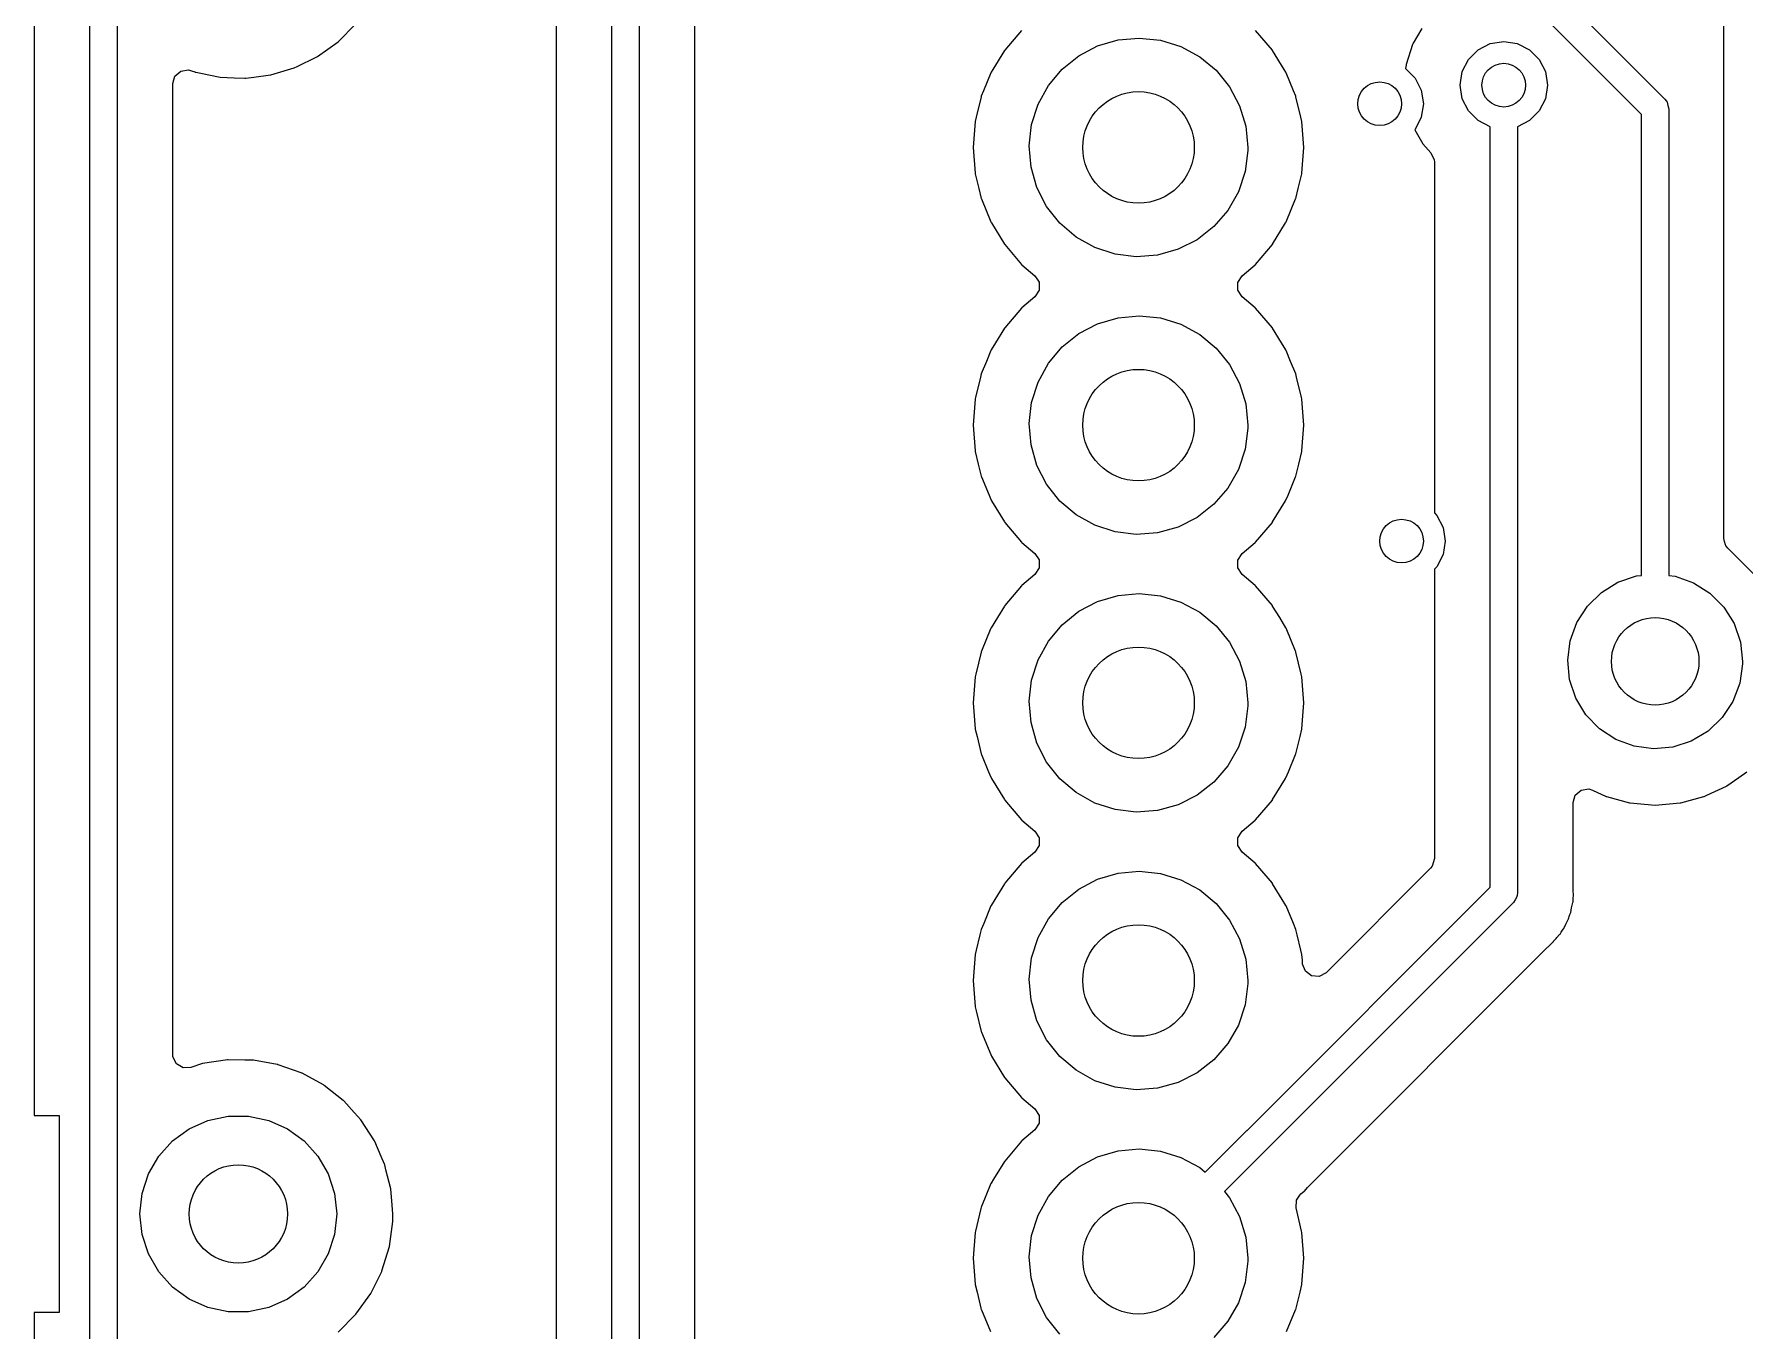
# Model space of a CAD drawing. Extents: x 3.43 to 6.79, y -5.81 to -1.74.
# Drawn here: x 4.35 to 4.966, y -4.796 to -4.329 of the extents above; entities that cross this region are included whole.
import ezdxf

# ---------------------------------------------------------------- set-up
doc = ezdxf.new("R2010")
doc.units = 0
doc.header["$MEASUREMENT"] = 0
doc.layers.add('BLACK', color=7, linetype='CONTINUOUS')

msp = doc.modelspace()

# ---------------------------------------------------------------- linework, layer by layer
at = {"layer": 'BLACK', "linetype": 'CONTINUOUS'}
for p, q in [((4.37008, -4.9813), (4.37008, -3.86469)), ((4.37992, -3.86673), (4.37992, -4.97926)), ((4.95854, -4.51083), (4.95854, -4.18775)), ((4.7788, -4.19408), (4.93734, -4.35262)), ((4.92894, -4.35814), (4.7718, -4.201)), ((4.55807, -5.07874), (4.55807, -4.25591)), ((4.53805, -4.25732), (4.53805, -5.07564)), ((4.56791, -4.25794), (4.56791, -5.0767)), ((4.58793, -5.06635), (4.58793, -4.26829)), ((4.35006, -4.32496), (4.35006, -4.71866)), ((4.45949, -4.33202), (4.46595, -4.32559)), ((4.70567, -4.32791), (4.6996, -4.33502)), ((4.74041, -4.33136), (4.74807, -4.33067)), ((4.74807, -4.33067), (4.75571, -4.33147)), ((4.79599, -4.33502), (4.78992, -4.32791)), ((4.84983, -4.32719), (4.84675, -4.33254)), ((4.45207, -4.33732), (4.45949, -4.33202)), ((4.69949, -4.33518), (4.69534, -4.34196)), ((4.6996, -4.33502), (4.69949, -4.33518)), ((4.69949, -4.33518), (4.69949, -4.33518)), ((4.72025, -4.34191), (4.72623, -4.33709)), ((4.72623, -4.33709), (4.73304, -4.33353)), ((4.73304, -4.33353), (4.74041, -4.33136)), ((4.75571, -4.33147), (4.76305, -4.33374)), ((4.76305, -4.33374), (4.76981, -4.3374)), ((4.79609, -4.33518), (4.79599, -4.33502)), ((4.80024, -4.34196), (4.79609, -4.33518)), ((4.79609, -4.33518), (4.79609, -4.33518)), ((4.84648, -4.33301), (4.84415, -4.34016)), ((4.84675, -4.33254), (4.84648, -4.33301)), ((4.86659, -4.33838), (4.87007, -4.3349)), ((4.87007, -4.3349), (4.87446, -4.33266)), ((4.87446, -4.33266), (4.87933, -4.33189)), ((4.87933, -4.33189), (4.8842, -4.33266)), ((4.8842, -4.33266), (4.88859, -4.3349)), ((4.88859, -4.3349), (4.89207, -4.33838)), ((4.40073, -4.34438), (4.40284, -4.34255)), ((4.40284, -4.34255), (4.40561, -4.34215)), ((4.40561, -4.34215), (4.40667, -4.34243)), ((4.40667, -4.34243), (4.40786, -4.34288)), ((4.40786, -4.34288), (4.40805, -4.34296)), ((4.40805, -4.34296), (4.40825, -4.343)), ((4.40825, -4.343), (4.40825, -4.343)), ((4.40825, -4.343), (4.40943, -4.34324)), ((4.40943, -4.34324), (4.41699, -4.34478)), ((4.43534, -4.34389), (4.44369, -4.34139)), ((4.44369, -4.34139), (4.44388, -4.34133)), ((4.44388, -4.34133), (4.4445, -4.34103)), ((4.4445, -4.34103), (4.45189, -4.33741)), ((4.45189, -4.33741), (4.45207, -4.33732)), ((4.45189, -4.33741), (4.45189, -4.33741)), ((4.69464, -4.34317), (4.69196, -4.34962)), ((4.69471, -4.34299), (4.69464, -4.34317)), ((4.69464, -4.34317), (4.69464, -4.34317)), ((4.69534, -4.34196), (4.69471, -4.34299)), ((4.71531, -4.34779), (4.72025, -4.34191)), ((4.76981, -4.3374), (4.77573, -4.34229)), ((4.77573, -4.34229), (4.78058, -4.34825)), ((4.80087, -4.34299), (4.80024, -4.34196)), ((4.80095, -4.34317), (4.80087, -4.34299)), ((4.80362, -4.34962), (4.80095, -4.34317)), ((4.80095, -4.34317), (4.80095, -4.34317)), ((4.84412, -4.34042), (4.84399, -4.34168)), ((4.84399, -4.34168), (4.84739, -4.34507)), ((4.84415, -4.34016), (4.84412, -4.34042)), ((4.84412, -4.34042), (4.84412, -4.34042)), ((4.86358, -4.34764), (4.86435, -4.34277)), ((4.86435, -4.34277), (4.86659, -4.33838)), ((4.89207, -4.33838), (4.89431, -4.34277)), ((4.89431, -4.34277), (4.89508, -4.34764)), ((4.39994, -4.34706), (4.40073, -4.34438)), ((4.39994, -4.69663), (4.39994, -4.34706)), ((4.41699, -4.34478), (4.42213, -4.34496)), ((4.42213, -4.34496), (4.4259, -4.3451)), ((4.4259, -4.3451), (4.4259, -4.3451)), ((4.4259, -4.3451), (4.4261, -4.34511)), ((4.4261, -4.34511), (4.4263, -4.34508)), ((4.4263, -4.34508), (4.42918, -4.34471)), ((4.4263, -4.34508), (4.4263, -4.34508)), ((4.42918, -4.34471), (4.43515, -4.34395)), ((4.43515, -4.34395), (4.43534, -4.34389)), ((4.43534, -4.34389), (4.43534, -4.34389)), ((4.7116, -4.35453), (4.71531, -4.34779)), ((4.78058, -4.34825), (4.78419, -4.35503)), ((4.84739, -4.34507), (4.84962, -4.34946)), ((4.84962, -4.34946), (4.85039, -4.35433)), ((4.86435, -4.3525), (4.86358, -4.34764)), ((4.89508, -4.34764), (4.89431, -4.3525)), ((4.69109, -4.35182), (4.68932, -4.35916)), ((4.69113, -4.35163), (4.69109, -4.35182)), ((4.69196, -4.34962), (4.69113, -4.35163)), ((4.70928, -4.36185), (4.7116, -4.35453)), ((4.78419, -4.35503), (4.78641, -4.36239)), ((4.80445, -4.35163), (4.80362, -4.34962)), ((4.80449, -4.35182), (4.80445, -4.35163)), ((4.80626, -4.35916), (4.80449, -4.35182)), ((4.85039, -4.35433), (4.84962, -4.3592)), ((4.86659, -4.35689), (4.86435, -4.3525)), ((4.89431, -4.3525), (4.89207, -4.35689)), ((4.93734, -4.35262), (4.93786, -4.35332)), ((4.93786, -4.35332), (4.938, -4.35344)), ((4.938, -4.35344), (4.93803, -4.35355)), ((4.93803, -4.35355), (4.93818, -4.35375)), ((4.93818, -4.35375), (4.93844, -4.35494)), ((4.93844, -4.35494), (4.93878, -4.3561)), ((4.68895, -4.36072), (4.68822, -4.37004)), ((4.68932, -4.35916), (4.68895, -4.36072)), ((4.80663, -4.36072), (4.80626, -4.35916)), ((4.80736, -4.37004), (4.80663, -4.36072)), ((4.84962, -4.3592), (4.84739, -4.36359)), ((4.87007, -4.36038), (4.86659, -4.35689)), ((4.87441, -4.36259), (4.87007, -4.36038)), ((4.88859, -4.36038), (4.88425, -4.36259)), ((4.89207, -4.35689), (4.88859, -4.36038)), ((4.92894, -4.52416), (4.92894, -4.35814)), ((4.93878, -4.3561), (4.93878, -4.52418)), ((4.70843, -4.36949), (4.70928, -4.36185)), ((4.78641, -4.36239), (4.78716, -4.37004)), ((4.84739, -4.36359), (4.84729, -4.36368)), ((4.84729, -4.36368), (4.84778, -4.36453)), ((4.84778, -4.36453), (4.85023, -4.36878)), ((4.87441, -4.63647), (4.87441, -4.36259)), ((4.88425, -4.36259), (4.88425, -4.6385)), ((4.68822, -4.37004), (4.68895, -4.37935)), ((4.70907, -4.37714), (4.70843, -4.36949)), ((4.78715, -4.37113), (4.78618, -4.37876)), ((4.78716, -4.37004), (4.78715, -4.37113)), ((4.80663, -4.37935), (4.80736, -4.37004)), ((4.85023, -4.36878), (4.85312, -4.37198)), ((4.85312, -4.37198), (4.85432, -4.3745)), ((4.68895, -4.37935), (4.689, -4.37954)), ((4.689, -4.37954), (4.689, -4.37954)), ((4.689, -4.37954), (4.69027, -4.38483)), ((4.71119, -4.38453), (4.70907, -4.37714)), ((4.78618, -4.37876), (4.78376, -4.38605)), ((4.80532, -4.38483), (4.80659, -4.37954)), ((4.80659, -4.37954), (4.80663, -4.37935)), ((4.80659, -4.37954), (4.80659, -4.37954)), ((4.85432, -4.3745), (4.85439, -4.3753)), ((4.85439, -4.3753), (4.85439, -4.50168)), ((4.69027, -4.38483), (4.69113, -4.38844)), ((4.7147, -4.39136), (4.71119, -4.38453)), ((4.78376, -4.38605), (4.77996, -4.39273)), ((4.80445, -4.38844), (4.80532, -4.38483)), ((4.69113, -4.38844), (4.69121, -4.38862)), ((4.69121, -4.38862), (4.69121, -4.38862)), ((4.69121, -4.38862), (4.69461, -4.39684)), ((4.71947, -4.39738), (4.7147, -4.39136)), ((4.80097, -4.39684), (4.80437, -4.38862)), ((4.80437, -4.38862), (4.80445, -4.38844)), ((4.80437, -4.38862), (4.80437, -4.38862)), ((4.69461, -4.39684), (4.69471, -4.39708)), ((4.69471, -4.39708), (4.69481, -4.39725)), ((4.69481, -4.39725), (4.69949, -4.40489)), ((4.72532, -4.40236), (4.71947, -4.39738)), ((4.77494, -4.39855), (4.76889, -4.40328)), ((4.77996, -4.39273), (4.77494, -4.39855)), ((4.79609, -4.40489), (4.80077, -4.39725)), ((4.80077, -4.39725), (4.80087, -4.39708)), ((4.80087, -4.39708), (4.80097, -4.39684)), ((4.69949, -4.40489), (4.69949, -4.40489)), ((4.69949, -4.40489), (4.6996, -4.40505)), ((4.73203, -4.40611), (4.72532, -4.40236)), ((4.76889, -4.40328), (4.76203, -4.40674)), ((4.79599, -4.40505), (4.79609, -4.40489)), ((4.79609, -4.40489), (4.79609, -4.40489)), ((4.6996, -4.40505), (4.70567, -4.41216)), ((4.73934, -4.40849), (4.73203, -4.40611)), ((4.74697, -4.4094), (4.73934, -4.40849)), ((4.75463, -4.40881), (4.74697, -4.4094)), ((4.76203, -4.40674), (4.75463, -4.40881)), ((4.78992, -4.41216), (4.79599, -4.40505)), ((4.70567, -4.41216), (4.70581, -4.41229)), ((4.70581, -4.41229), (4.70581, -4.41229)), ((4.70581, -4.41229), (4.71047, -4.41626)), ((4.71047, -4.41626), (4.712, -4.4186)), ((4.78356, -4.41867), (4.78511, -4.41626)), ((4.78511, -4.41626), (4.78977, -4.41229)), ((4.78977, -4.41229), (4.78992, -4.41216)), ((4.78977, -4.41229), (4.78977, -4.41229)), ((4.71202, -4.4214), (4.71047, -4.42381)), ((4.712, -4.4186), (4.71202, -4.4214)), ((4.78358, -4.42147), (4.78356, -4.41867)), ((4.78511, -4.42381), (4.78358, -4.42147)), ((4.70567, -4.42791), (4.6996, -4.43502)), ((4.70581, -4.42778), (4.70567, -4.42791)), ((4.71047, -4.42381), (4.70581, -4.42778)), ((4.70581, -4.42778), (4.70581, -4.42778)), ((4.78977, -4.42778), (4.78511, -4.42381)), ((4.78992, -4.42791), (4.78977, -4.42778)), ((4.78977, -4.42778), (4.78977, -4.42778)), ((4.79599, -4.43502), (4.78992, -4.42791)), ((4.69949, -4.43518), (4.69625, -4.44047)), ((4.6996, -4.43502), (4.69949, -4.43518)), ((4.69949, -4.43518), (4.69949, -4.43518)), ((4.72623, -4.43709), (4.73304, -4.43353)), ((4.73304, -4.43353), (4.74041, -4.43136)), ((4.74041, -4.43136), (4.74807, -4.43067)), ((4.74807, -4.43067), (4.75571, -4.43147)), ((4.75571, -4.43147), (4.76305, -4.43374)), ((4.76305, -4.43374), (4.76981, -4.4374)), ((4.79609, -4.43518), (4.79599, -4.43502)), ((4.79933, -4.44047), (4.79609, -4.43518)), ((4.79609, -4.43518), (4.79609, -4.43518)), ((4.69625, -4.44047), (4.69471, -4.44299)), ((4.72025, -4.44191), (4.72623, -4.43709)), ((4.76981, -4.4374), (4.77573, -4.44229)), ((4.80087, -4.44299), (4.79933, -4.44047)), ((4.69301, -4.4471), (4.69113, -4.45163)), ((4.69464, -4.44317), (4.69301, -4.4471)), ((4.69471, -4.44299), (4.69464, -4.44317)), ((4.69464, -4.44317), (4.69464, -4.44317)), ((4.7116, -4.45453), (4.71531, -4.44779)), ((4.71531, -4.44779), (4.72025, -4.44191)), ((4.77573, -4.44229), (4.78058, -4.44825)), ((4.80095, -4.44317), (4.80087, -4.44299)), ((4.80257, -4.4471), (4.80095, -4.44317)), ((4.80095, -4.44317), (4.80095, -4.44317)), ((4.80445, -4.45163), (4.80257, -4.4471)), ((4.69073, -4.45333), (4.68913, -4.45998)), ((4.69113, -4.45163), (4.69073, -4.45333)), ((4.78058, -4.44825), (4.78419, -4.45503)), ((4.80486, -4.45333), (4.80445, -4.45163)), ((4.80645, -4.45998), (4.80486, -4.45333)), ((4.68913, -4.45998), (4.68895, -4.46072)), ((4.70928, -4.46185), (4.7116, -4.45453)), ((4.78419, -4.45503), (4.78641, -4.46239)), ((4.80663, -4.46072), (4.80645, -4.45998)), ((4.68895, -4.46072), (4.68822, -4.47004)), ((4.70843, -4.46949), (4.70928, -4.46185)), ((4.78641, -4.46239), (4.78716, -4.47004)), ((4.80736, -4.47004), (4.80663, -4.46072)), ((4.68822, -4.47004), (4.68895, -4.47935)), ((4.70907, -4.47714), (4.70843, -4.46949)), ((4.78715, -4.47113), (4.78618, -4.47876)), ((4.78716, -4.47004), (4.78715, -4.47113)), ((4.80663, -4.47935), (4.80736, -4.47004)), ((4.71119, -4.48453), (4.70907, -4.47714)), ((4.78618, -4.47876), (4.78376, -4.48605)), ((4.68895, -4.47935), (4.689, -4.47954)), ((4.689, -4.47954), (4.689, -4.47954)), ((4.689, -4.47954), (4.69009, -4.48411)), ((4.69009, -4.48411), (4.69113, -4.48844)), ((4.7147, -4.49136), (4.71119, -4.48453)), ((4.80445, -4.48844), (4.80549, -4.48411)), ((4.80549, -4.48411), (4.80659, -4.47954)), ((4.80659, -4.47954), (4.80663, -4.47935)), ((4.80659, -4.47954), (4.80659, -4.47954)), ((4.69113, -4.48844), (4.69121, -4.48862)), ((4.69121, -4.48862), (4.69121, -4.48862)), ((4.69121, -4.48862), (4.69394, -4.49522)), ((4.78376, -4.48605), (4.77996, -4.49273)), ((4.80164, -4.49522), (4.80437, -4.48862)), ((4.80437, -4.48862), (4.80445, -4.48844)), ((4.80437, -4.48862), (4.80437, -4.48862)), ((4.69394, -4.49522), (4.69471, -4.49708)), ((4.69471, -4.49708), (4.69481, -4.49725)), ((4.69481, -4.49725), (4.69949, -4.50489)), ((4.71947, -4.49738), (4.7147, -4.49136)), ((4.77996, -4.49273), (4.77494, -4.49855)), ((4.79609, -4.50489), (4.80077, -4.49725)), ((4.80077, -4.49725), (4.80087, -4.49708)), ((4.80087, -4.49708), (4.80164, -4.49522)), ((4.72532, -4.50236), (4.71947, -4.49738)), ((4.73203, -4.50611), (4.72532, -4.50236)), ((4.76889, -4.50328), (4.76203, -4.50674)), ((4.77494, -4.49855), (4.76889, -4.50328)), ((4.85439, -4.50168), (4.85526, -4.50255)), ((4.85526, -4.50255), (4.8575, -4.50694)), ((4.69949, -4.50489), (4.69949, -4.50489)), ((4.69949, -4.50489), (4.6996, -4.50505)), ((4.6996, -4.50505), (4.70567, -4.51216)), ((4.73934, -4.50849), (4.73203, -4.50611)), ((4.74697, -4.5094), (4.73934, -4.50849)), ((4.75463, -4.50881), (4.74697, -4.5094)), ((4.76203, -4.50674), (4.75463, -4.50881)), ((4.78992, -4.51216), (4.79599, -4.50505)), ((4.79599, -4.50505), (4.79609, -4.50489)), ((4.79609, -4.50489), (4.79609, -4.50489)), ((4.8575, -4.50694), (4.85827, -4.51181)), ((4.70567, -4.51216), (4.70581, -4.51229)), ((4.70581, -4.51229), (4.70581, -4.51229)), ((4.70581, -4.51229), (4.71047, -4.51626)), ((4.78511, -4.51626), (4.78977, -4.51229)), ((4.78977, -4.51229), (4.78992, -4.51216)), ((4.78977, -4.51229), (4.78977, -4.51229)), ((4.85827, -4.51181), (4.8575, -4.51668)), ((4.95888, -4.51199), (4.95854, -4.51083)), ((4.95914, -4.51317), (4.95888, -4.51199)), ((4.95929, -4.51338), (4.95914, -4.51317)), ((4.95932, -4.51349), (4.95929, -4.51338)), ((4.95946, -4.5136), (4.95932, -4.51349)), ((4.95998, -4.51431), (4.95946, -4.5136)), ((5.37421, -4.92853), (4.95998, -4.51431)), ((4.71047, -4.51626), (4.712, -4.5186)), ((4.71202, -4.5214), (4.71047, -4.52381)), ((4.712, -4.5186), (4.71202, -4.5214)), ((4.78356, -4.51867), (4.78511, -4.51626)), ((4.78358, -4.52147), (4.78356, -4.51867)), ((4.78511, -4.52381), (4.78358, -4.52147)), ((4.85526, -4.52107), (4.85439, -4.52194)), ((4.85439, -4.52194), (4.85439, -4.62612)), ((4.8575, -4.51668), (4.85526, -4.52107)), ((4.70567, -4.52791), (4.6996, -4.53502)), ((4.70581, -4.52778), (4.70567, -4.52791)), ((4.71047, -4.52381), (4.70581, -4.52778)), ((4.70581, -4.52778), (4.70581, -4.52778)), ((4.78977, -4.52778), (4.78511, -4.52381)), ((4.78992, -4.52791), (4.78977, -4.52778)), ((4.78977, -4.52778), (4.78977, -4.52778)), ((4.79599, -4.53502), (4.78992, -4.52791)), ((4.91447, -4.5303), (4.92045, -4.52662)), ((4.92045, -4.52662), (4.92709, -4.52436)), ((4.92709, -4.52436), (4.92894, -4.52416)), ((4.93878, -4.52418), (4.94105, -4.52445)), ((4.94105, -4.52445), (4.94767, -4.52681)), ((4.94767, -4.52681), (4.95359, -4.53057)), ((4.72623, -4.53709), (4.73304, -4.53353)), ((4.73304, -4.53353), (4.74041, -4.53136)), ((4.74041, -4.53136), (4.74807, -4.53067)), ((4.74807, -4.53067), (4.75571, -4.53147)), ((4.75571, -4.53147), (4.76305, -4.53374)), ((4.76305, -4.53374), (4.76981, -4.5374)), ((4.90945, -4.53521), (4.91447, -4.5303)), ((4.95359, -4.53057), (4.95854, -4.53555)), ((4.69696, -4.53931), (4.69471, -4.54299)), ((4.69949, -4.53518), (4.69696, -4.53931)), ((4.6996, -4.53502), (4.69949, -4.53518)), ((4.69949, -4.53518), (4.69949, -4.53518)), ((4.72025, -4.54191), (4.72623, -4.53709)), ((4.76981, -4.5374), (4.77573, -4.54229)), ((4.79609, -4.53518), (4.79599, -4.53502)), ((4.79862, -4.53931), (4.79609, -4.53518)), ((4.79609, -4.53518), (4.79609, -4.53518)), ((4.80087, -4.54299), (4.79862, -4.53931)), ((4.90565, -4.54111), (4.90945, -4.53521)), ((4.95854, -4.53555), (4.96226, -4.54151)), ((4.69464, -4.54317), (4.69121, -4.55145)), ((4.69471, -4.54299), (4.69464, -4.54317)), ((4.69464, -4.54317), (4.69464, -4.54317)), ((4.71531, -4.54779), (4.72025, -4.54191)), ((4.77573, -4.54229), (4.78058, -4.54825)), ((4.80095, -4.54317), (4.80087, -4.54299)), ((4.80437, -4.55145), (4.80095, -4.54317)), ((4.80095, -4.54317), (4.80095, -4.54317)), ((4.90325, -4.54771), (4.90565, -4.54111)), ((4.96226, -4.54151), (4.96457, -4.54814)), ((4.69109, -4.55182), (4.68919, -4.55971)), ((4.69113, -4.55163), (4.69109, -4.55182)), ((4.69121, -4.55145), (4.69113, -4.55163)), ((4.7116, -4.55453), (4.71531, -4.54779)), ((4.78058, -4.54825), (4.78419, -4.55503)), ((4.80445, -4.55163), (4.80437, -4.55145)), ((4.80449, -4.55182), (4.80445, -4.55163)), ((4.80639, -4.55971), (4.80449, -4.55182)), ((4.90237, -4.55468), (4.90325, -4.54771)), ((4.96457, -4.54814), (4.96535, -4.55512)), ((4.70928, -4.56185), (4.7116, -4.55453)), ((4.78419, -4.55503), (4.78641, -4.56239)), ((4.90305, -4.56167), (4.90237, -4.55468)), ((4.96534, -4.556), (4.96436, -4.56295)), ((4.96535, -4.55512), (4.96534, -4.556)), ((4.68895, -4.56072), (4.68822, -4.57004)), ((4.68919, -4.55971), (4.68895, -4.56072)), ((4.70843, -4.56949), (4.70928, -4.56185)), ((4.78641, -4.56239), (4.78716, -4.57004)), ((4.80663, -4.56072), (4.80639, -4.55971)), ((4.80736, -4.57004), (4.80663, -4.56072)), ((4.90527, -4.56833), (4.90305, -4.56167)), ((4.96436, -4.56295), (4.96187, -4.56951)), ((4.68822, -4.57004), (4.68895, -4.57935)), ((4.70907, -4.57714), (4.70843, -4.56949)), ((4.78715, -4.57113), (4.78618, -4.57876)), ((4.78716, -4.57004), (4.78715, -4.57113)), ((4.80663, -4.57935), (4.80736, -4.57004)), ((4.9089, -4.57434), (4.90527, -4.56833)), ((4.96187, -4.56951), (4.95799, -4.57536)), ((4.71119, -4.58453), (4.70907, -4.57714)), ((4.91378, -4.57939), (4.9089, -4.57434)), ((4.95799, -4.57536), (4.9529, -4.58021)), ((4.68895, -4.57935), (4.689, -4.57954)), ((4.689, -4.57954), (4.689, -4.57954)), ((4.689, -4.57954), (4.68963, -4.58217)), ((4.68963, -4.58217), (4.69113, -4.58844)), ((4.78618, -4.57876), (4.78376, -4.58605)), ((4.80445, -4.58844), (4.80595, -4.58217)), ((4.80595, -4.58217), (4.80659, -4.57954)), ((4.80659, -4.57954), (4.80663, -4.57935)), ((4.80659, -4.57954), (4.80659, -4.57954)), ((4.91966, -4.58323), (4.91378, -4.57939)), ((4.92624, -4.58568), (4.91966, -4.58323)), ((4.9529, -4.58021), (4.94687, -4.5838)), ((4.69113, -4.58844), (4.69121, -4.58862)), ((4.69121, -4.58862), (4.69121, -4.58862)), ((4.69121, -4.58862), (4.69379, -4.59486)), ((4.7147, -4.59136), (4.71119, -4.58453)), ((4.78376, -4.58605), (4.77996, -4.59273)), ((4.80179, -4.59486), (4.80437, -4.58862)), ((4.80437, -4.58862), (4.80445, -4.58844)), ((4.80437, -4.58862), (4.80437, -4.58862)), ((4.9332, -4.58661), (4.92624, -4.58568)), ((4.94019, -4.58597), (4.9332, -4.58661)), ((4.94687, -4.5838), (4.94019, -4.58597)), ((4.69379, -4.59486), (4.69471, -4.59708)), ((4.71947, -4.59738), (4.7147, -4.59136)), ((4.77996, -4.59273), (4.77494, -4.59855)), ((4.80087, -4.59708), (4.80179, -4.59486)), ((4.964, -4.5969), (4.96692, -4.59486)), ((4.69471, -4.59708), (4.69481, -4.59725)), ((4.69481, -4.59725), (4.69949, -4.60489)), ((4.72532, -4.60236), (4.71947, -4.59738)), ((4.77494, -4.59855), (4.76889, -4.60328)), ((4.79609, -4.60489), (4.80077, -4.59725)), ((4.80077, -4.59725), (4.80087, -4.59708)), ((4.90506, -4.60327), (4.90717, -4.60144)), ((4.90717, -4.60144), (4.90994, -4.60104)), ((4.90994, -4.60104), (4.91133, -4.60145)), ((4.91133, -4.60145), (4.91617, -4.60371)), ((4.9525, -4.60327), (4.95952, -4.59999)), ((4.95952, -4.59999), (4.95971, -4.5999)), ((4.95952, -4.59999), (4.95952, -4.59999)), ((4.95971, -4.5999), (4.964, -4.5969)), ((4.69949, -4.60489), (4.69949, -4.60489)), ((4.69949, -4.60489), (4.6996, -4.60505)), ((4.6996, -4.60505), (4.70567, -4.61216)), ((4.73203, -4.60611), (4.72532, -4.60236)), ((4.73934, -4.60849), (4.73203, -4.60611)), ((4.76203, -4.60674), (4.75463, -4.60881)), ((4.76889, -4.60328), (4.76203, -4.60674)), ((4.78992, -4.61216), (4.79599, -4.60505)), ((4.79599, -4.60505), (4.79609, -4.60489)), ((4.79609, -4.60489), (4.79609, -4.60489)), ((4.90427, -4.60595), (4.90506, -4.60327)), ((4.90427, -4.63709), (4.90427, -4.60595)), ((4.91617, -4.60371), (4.91638, -4.60377)), ((4.91638, -4.60377), (4.91638, -4.60377)), ((4.91638, -4.60377), (4.92467, -4.60599)), ((4.92467, -4.60599), (4.92467, -4.60599)), ((4.92467, -4.60599), (4.92488, -4.60604)), ((4.92488, -4.60604), (4.93386, -4.60683)), ((4.93386, -4.60683), (4.94284, -4.60604)), ((4.94284, -4.60604), (4.94305, -4.60599)), ((4.94305, -4.60599), (4.95134, -4.60377)), ((4.94305, -4.60599), (4.94305, -4.60599)), ((4.95134, -4.60377), (4.95155, -4.60371)), ((4.95134, -4.60377), (4.95134, -4.60377)), ((4.95155, -4.60371), (4.9525, -4.60327)), ((4.70567, -4.61216), (4.70581, -4.61229)), ((4.70581, -4.61229), (4.70581, -4.61229)), ((4.70581, -4.61229), (4.71047, -4.61626)), ((4.74697, -4.6094), (4.73934, -4.60849)), ((4.75463, -4.60881), (4.74697, -4.6094)), ((4.78511, -4.61626), (4.78977, -4.61229)), ((4.78977, -4.61229), (4.78992, -4.61216)), ((4.78977, -4.61229), (4.78977, -4.61229)), ((4.71047, -4.61626), (4.712, -4.6186)), ((4.712, -4.6186), (4.71202, -4.6214)), ((4.78356, -4.61867), (4.78511, -4.61626)), ((4.78358, -4.62147), (4.78356, -4.61867)), ((4.71047, -4.62381), (4.70581, -4.62778)), ((4.71202, -4.6214), (4.71047, -4.62381)), ((4.78511, -4.62381), (4.78358, -4.62147)), ((4.78977, -4.62778), (4.78511, -4.62381)), ((4.85439, -4.62612), (4.8536, -4.6288)), ((4.70567, -4.62791), (4.6996, -4.63502)), ((4.70581, -4.62778), (4.70567, -4.62791)), ((4.70581, -4.62778), (4.70581, -4.62778)), ((4.73304, -4.63353), (4.74041, -4.63136)), ((4.74041, -4.63136), (4.74807, -4.63067)), ((4.74807, -4.63067), (4.75571, -4.63147)), ((4.75571, -4.63147), (4.76305, -4.63374)), ((4.78992, -4.62791), (4.78977, -4.62778)), ((4.78977, -4.62778), (4.78977, -4.62778)), ((4.79599, -4.63502), (4.78992, -4.62791)), ((4.85294, -4.62963), (4.81535, -4.66721)), ((4.8536, -4.6288), (4.85294, -4.62963)), ((4.69949, -4.63518), (4.69602, -4.64086)), ((4.6996, -4.63502), (4.69949, -4.63518)), ((4.69949, -4.63518), (4.69949, -4.63518)), ((4.72025, -4.64191), (4.72623, -4.63709)), ((4.72623, -4.63709), (4.73304, -4.63353)), ((4.76305, -4.63374), (4.76981, -4.6374)), ((4.76981, -4.6374), (4.77573, -4.64229)), ((4.78686, -4.72401), (4.87441, -4.63647)), ((4.79609, -4.63518), (4.79599, -4.63502)), ((4.79956, -4.64086), (4.79609, -4.63518)), ((4.79609, -4.63518), (4.79609, -4.63518)), ((4.88425, -4.6385), (4.88413, -4.63937)), ((4.90429, -4.63756), (4.90427, -4.63709)), ((4.90446, -4.63929), (4.90429, -4.63756)), ((4.69464, -4.64317), (4.69202, -4.64949)), ((4.69471, -4.64299), (4.69464, -4.64317)), ((4.69464, -4.64317), (4.69464, -4.64317)), ((4.69602, -4.64086), (4.69471, -4.64299)), ((4.71531, -4.64779), (4.72025, -4.64191)), ((4.77573, -4.64229), (4.78058, -4.64825)), ((4.88281, -4.64198), (4.7938, -4.731)), ((4.80087, -4.64299), (4.79956, -4.64086)), ((4.80095, -4.64317), (4.80087, -4.64299)), ((4.80356, -4.64949), (4.80095, -4.64317)), ((4.80095, -4.64317), (4.80095, -4.64317)), ((4.88339, -4.64092), (4.88281, -4.64198)), ((4.88405, -4.6399), (4.88339, -4.64092)), ((4.88409, -4.63965), (4.88405, -4.6399)), ((4.88414, -4.63955), (4.88409, -4.63965)), ((4.88413, -4.63937), (4.88414, -4.63955)), ((4.90347, -4.64552), (4.90374, -4.6438)), ((4.90374, -4.6438), (4.90384, -4.64334)), ((4.90384, -4.64334), (4.90419, -4.64196)), ((4.90419, -4.64196), (4.90427, -4.64165)), ((4.90419, -4.64196), (4.90419, -4.64196)), ((4.90427, -4.64086), (4.90433, -4.64008)), ((4.90427, -4.64165), (4.90427, -4.64086)), ((4.90433, -4.64008), (4.90441, -4.6396)), ((4.90441, -4.6396), (4.90446, -4.63929)), ((4.69202, -4.64949), (4.69113, -4.65163)), ((4.7116, -4.65453), (4.71531, -4.64779)), ((4.78058, -4.64825), (4.78419, -4.65503)), ((4.80445, -4.65163), (4.80356, -4.64949)), ((4.90078, -4.65155), (4.90097, -4.6513)), ((4.90097, -4.6513), (4.90166, -4.6497)), ((4.90166, -4.6497), (4.90187, -4.64928)), ((4.90187, -4.64928), (4.9027, -4.64776)), ((4.9027, -4.64776), (4.90278, -4.64746)), ((4.90278, -4.64746), (4.9029, -4.64699)), ((4.90278, -4.64746), (4.90278, -4.64746)), ((4.9029, -4.64699), (4.90316, -4.64625)), ((4.90316, -4.64625), (4.90335, -4.6458)), ((4.90335, -4.6458), (4.90347, -4.64552)), ((4.69067, -4.65357), (4.68933, -4.65915)), ((4.69113, -4.65163), (4.69067, -4.65357)), ((4.70928, -4.66185), (4.7116, -4.65453)), ((4.78419, -4.65503), (4.78641, -4.66239)), ((4.80491, -4.65357), (4.80445, -4.65163)), ((4.80626, -4.65915), (4.80491, -4.65357)), ((4.89536, -4.65787), (4.89719, -4.65592)), ((4.89719, -4.65592), (4.8973, -4.65581)), ((4.8973, -4.65581), (4.89808, -4.65503)), ((4.89808, -4.65503), (4.89817, -4.6549)), ((4.89817, -4.6549), (4.89848, -4.65455)), ((4.89848, -4.65455), (4.89946, -4.65351)), ((4.89946, -4.65351), (4.89967, -4.65328)), ((4.89967, -4.65328), (4.90005, -4.65258)), ((4.90005, -4.65258), (4.90048, -4.65193)), ((4.90048, -4.65193), (4.90078, -4.65155)), ((4.68895, -4.66072), (4.68822, -4.67004)), ((4.68933, -4.65915), (4.68895, -4.66072)), ((4.70843, -4.66949), (4.70928, -4.66185)), ((4.78641, -4.66239), (4.78716, -4.67004)), ((4.80663, -4.66072), (4.80626, -4.65915)), ((4.80679, -4.66276), (4.80663, -4.66072)), ((4.8069, -4.66409), (4.80679, -4.66276)), ((4.80895, -4.74415), (4.89477, -4.65833)), ((4.89477, -4.65833), (4.8951, -4.65804)), ((4.8951, -4.65804), (4.89536, -4.65787)), ((4.70907, -4.67714), (4.70843, -4.66949)), ((4.80787, -4.66668), (4.8069, -4.66409)), ((4.81011, -4.66835), (4.80787, -4.66668)), ((4.8129, -4.66855), (4.81011, -4.66835)), ((4.81535, -4.66721), (4.8129, -4.66855)), ((4.68822, -4.67004), (4.68895, -4.67935)), ((4.78715, -4.67113), (4.78618, -4.67876)), ((4.78716, -4.67004), (4.78715, -4.67113)), ((4.68895, -4.67935), (4.689, -4.67954)), ((4.689, -4.67954), (4.689, -4.67954)), ((4.689, -4.67954), (4.68933, -4.68094)), ((4.68933, -4.68094), (4.69113, -4.68844)), ((4.71119, -4.68453), (4.70907, -4.67714)), ((4.78618, -4.67876), (4.78376, -4.68605)), ((4.7147, -4.69136), (4.71119, -4.68453)), ((4.78376, -4.68605), (4.77996, -4.69273)), ((4.69113, -4.68844), (4.69121, -4.68862)), ((4.69121, -4.68862), (4.69121, -4.68862)), ((4.69121, -4.68862), (4.69456, -4.69672)), ((4.71947, -4.69738), (4.7147, -4.69136)), ((4.77996, -4.69273), (4.77494, -4.69855)), ((4.40002, -4.69749), (4.39994, -4.69663)), ((4.40125, -4.69999), (4.40002, -4.69749)), ((4.40365, -4.70143), (4.40125, -4.69999)), ((4.41068, -4.69996), (4.40644, -4.70135)), ((4.4197, -4.69858), (4.41068, -4.69996)), ((4.4199, -4.69859), (4.4197, -4.69858)), ((4.42594, -4.69866), (4.4199, -4.69859)), ((4.4199, -4.69859), (4.4199, -4.69859)), ((4.42882, -4.69869), (4.42594, -4.69866)), ((4.42902, -4.69873), (4.42882, -4.69869)), ((4.43759, -4.70026), (4.42902, -4.69873)), ((4.42902, -4.69873), (4.42902, -4.69873)), ((4.43779, -4.70029), (4.43759, -4.70026)), ((4.43759, -4.70026), (4.43759, -4.70026)), ((4.43798, -4.70036), (4.43779, -4.70029)), ((4.4462, -4.70327), (4.43798, -4.70036)), ((4.43798, -4.70036), (4.43798, -4.70036)), ((4.69456, -4.69672), (4.69471, -4.69708)), ((4.69471, -4.69708), (4.69481, -4.69725)), ((4.69481, -4.69725), (4.69949, -4.70489)), ((4.72532, -4.70236), (4.71947, -4.69738)), ((4.77494, -4.69855), (4.76889, -4.70328)), ((4.40644, -4.70135), (4.40365, -4.70143)), ((4.44639, -4.70334), (4.4462, -4.70327)), ((4.4462, -4.70327), (4.4462, -4.70327)), ((4.44657, -4.70344), (4.44639, -4.70334)), ((4.45419, -4.70765), (4.44657, -4.70344)), ((4.44657, -4.70344), (4.44657, -4.70344)), ((4.69949, -4.70489), (4.69949, -4.70489)), ((4.69949, -4.70489), (4.6996, -4.70505)), ((4.6996, -4.70505), (4.70567, -4.71216)), ((4.73203, -4.70611), (4.72532, -4.70236)), ((4.73934, -4.70849), (4.73203, -4.70611)), ((4.76203, -4.70674), (4.75463, -4.70881)), ((4.76889, -4.70328), (4.76203, -4.70674)), ((4.45437, -4.70774), (4.45419, -4.70765)), ((4.45419, -4.70765), (4.45419, -4.70765)), ((4.45453, -4.70787), (4.45437, -4.70774)), ((4.46137, -4.71327), (4.45453, -4.70787)), ((4.45453, -4.70787), (4.45453, -4.70787)), ((4.70567, -4.71216), (4.70581, -4.71229)), ((4.70581, -4.71229), (4.70581, -4.71229)), ((4.70581, -4.71229), (4.71047, -4.71626)), ((4.74697, -4.7094), (4.73934, -4.70849)), ((4.75463, -4.70881), (4.74697, -4.7094)), ((4.35006, -4.71866), (4.35901, -4.71866)), ((4.35901, -4.71866), (4.35901, -4.78952)), ((4.41263, -4.72039), (4.41987, -4.71885)), ((4.41987, -4.71885), (4.42728, -4.71885)), ((4.42728, -4.71885), (4.43453, -4.72039)), ((4.46153, -4.7134), (4.46137, -4.71327)), ((4.46137, -4.71327), (4.46137, -4.71327)), ((4.46527, -4.71751), (4.46153, -4.7134)), ((4.46663, -4.719), (4.46527, -4.71751)), ((4.46766, -4.72014), (4.46663, -4.719)), ((4.71047, -4.71626), (4.712, -4.7186)), ((4.712, -4.7186), (4.71202, -4.7214)), ((4.39987, -4.72776), (4.40586, -4.7234)), ((4.40586, -4.7234), (4.41263, -4.72039)), ((4.43453, -4.72039), (4.4413, -4.7234)), ((4.4413, -4.7234), (4.44729, -4.72776)), ((4.47262, -4.7278), (4.46766, -4.72014)), ((4.71047, -4.72381), (4.70581, -4.72778)), ((4.71202, -4.7214), (4.71047, -4.72381)), ((4.77181, -4.73905), (4.78683, -4.72404)), ((4.78683, -4.72404), (4.78686, -4.72401)), ((4.39491, -4.73326), (4.39987, -4.72776)), ((4.44729, -4.72776), (4.45224, -4.73326)), ((4.4727, -4.72798), (4.47262, -4.7278)), ((4.47505, -4.7334), (4.4727, -4.72798)), ((4.4727, -4.72798), (4.4727, -4.72798)), ((4.70567, -4.72791), (4.6996, -4.73502)), ((4.70581, -4.72778), (4.70567, -4.72791)), ((4.70581, -4.72778), (4.70581, -4.72778)), ((4.73304, -4.73353), (4.74041, -4.73136)), ((4.74041, -4.73136), (4.74807, -4.73067)), ((4.74807, -4.73067), (4.75571, -4.73147)), ((4.7938, -4.731), (4.77962, -4.74517)), ((4.7938, -4.731), (4.7938, -4.731)), ((4.39121, -4.73968), (4.39491, -4.73326)), ((4.45224, -4.73326), (4.45595, -4.73968)), ((4.47625, -4.73616), (4.47505, -4.7334)), ((4.4763, -4.73636), (4.47625, -4.73616)), ((4.47675, -4.73814), (4.4763, -4.73636)), ((4.4763, -4.73636), (4.4763, -4.73636)), ((4.69949, -4.73518), (4.69559, -4.74155)), ((4.6996, -4.73502), (4.69949, -4.73518)), ((4.69949, -4.73518), (4.69949, -4.73518)), ((4.72025, -4.74191), (4.72623, -4.73709)), ((4.72623, -4.73709), (4.73304, -4.73353)), ((4.75571, -4.73147), (4.76305, -4.73374)), ((4.76305, -4.73374), (4.76981, -4.7374)), ((4.76981, -4.7374), (4.77181, -4.73905)), ((4.38892, -4.74672), (4.39121, -4.73968)), ((4.45595, -4.73968), (4.45824, -4.74672)), ((4.47847, -4.745), (4.47675, -4.73814)), ((4.69464, -4.74317), (4.69121, -4.75145)), ((4.69471, -4.74299), (4.69464, -4.74317)), ((4.69464, -4.74317), (4.69464, -4.74317)), ((4.69559, -4.74155), (4.69471, -4.74299)), ((4.71531, -4.74779), (4.72025, -4.74191)), ((4.38815, -4.75409), (4.38892, -4.74672)), ((4.45824, -4.74672), (4.45901, -4.75409)), ((4.47849, -4.74521), (4.47847, -4.745)), ((4.47883, -4.74935), (4.47849, -4.74521)), ((4.47849, -4.74521), (4.47849, -4.74521)), ((4.47922, -4.75409), (4.47883, -4.74935)), ((4.7116, -4.75453), (4.71531, -4.74779)), ((4.77959, -4.7452), (4.77877, -4.74602)), ((4.77877, -4.74602), (4.78058, -4.74825)), ((4.77962, -4.74517), (4.77959, -4.7452)), ((4.78058, -4.74825), (4.78419, -4.75503)), ((4.80452, -4.75193), (4.80466, -4.74914)), ((4.80466, -4.74914), (4.80584, -4.74727)), ((4.80584, -4.74727), (4.80629, -4.74682)), ((4.80629, -4.74682), (4.80688, -4.74631)), ((4.80688, -4.74631), (4.80728, -4.74602)), ((4.80728, -4.74602), (4.80753, -4.74584)), ((4.80753, -4.74584), (4.80864, -4.7445)), ((4.80864, -4.7445), (4.80895, -4.74415)), ((4.38892, -4.76146), (4.38815, -4.75409)), ((4.45901, -4.75409), (4.45824, -4.76146)), ((4.47916, -4.75681), (4.47918, -4.75598)), ((4.47918, -4.75598), (4.47922, -4.75422)), ((4.47922, -4.75422), (4.47922, -4.75409)), ((4.47922, -4.75422), (4.47922, -4.75422)), ((4.69101, -4.75215), (4.68906, -4.76028)), ((4.69113, -4.75163), (4.69101, -4.75215)), ((4.69121, -4.75145), (4.69113, -4.75163)), ((4.70928, -4.76185), (4.7116, -4.75453)), ((4.78419, -4.75503), (4.78641, -4.76239)), ((4.80653, -4.76028), (4.80452, -4.75193)), ((4.39121, -4.7685), (4.38892, -4.76146)), ((4.45824, -4.76146), (4.45595, -4.7685)), ((4.47796, -4.76585), (4.47916, -4.75681)), ((4.68895, -4.76072), (4.68822, -4.77004)), ((4.68906, -4.76028), (4.68895, -4.76072)), ((4.70843, -4.76949), (4.70928, -4.76185)), ((4.80663, -4.76072), (4.80653, -4.76028)), ((4.80736, -4.77004), (4.80663, -4.76072)), ((4.47531, -4.77457), (4.47796, -4.76585)), ((4.78641, -4.76239), (4.78716, -4.77004)), ((4.39491, -4.77492), (4.39121, -4.7685)), ((4.45595, -4.7685), (4.45224, -4.77492)), ((4.47522, -4.77476), (4.47531, -4.77457)), ((4.68822, -4.77004), (4.68895, -4.77935)), ((4.70907, -4.77714), (4.70843, -4.76949)), ((4.78715, -4.77113), (4.78618, -4.77876)), ((4.78716, -4.77004), (4.78715, -4.77113)), ((4.80663, -4.77935), (4.80736, -4.77004)), ((4.39987, -4.78042), (4.39491, -4.77492)), ((4.40586, -4.78478), (4.39987, -4.78042)), ((4.44729, -4.78042), (4.4413, -4.78478)), ((4.45224, -4.77492), (4.44729, -4.78042)), ((4.47138, -4.78254), (4.47522, -4.77476)), ((4.47522, -4.77476), (4.47522, -4.77476)), ((4.68895, -4.77935), (4.689, -4.77954)), ((4.689, -4.77954), (4.689, -4.77954)), ((4.689, -4.77954), (4.68963, -4.78219)), ((4.71119, -4.78453), (4.70907, -4.77714)), ((4.78618, -4.77876), (4.78376, -4.78605)), ((4.80595, -4.78219), (4.80659, -4.77954)), ((4.80659, -4.77954), (4.80663, -4.77935)), ((4.80659, -4.77954), (4.80659, -4.77954)), ((4.41263, -4.78779), (4.40586, -4.78478)), ((4.4413, -4.78478), (4.43453, -4.78779)), ((4.46595, -4.79015), (4.47127, -4.78275)), ((4.47127, -4.78275), (4.47138, -4.78254)), ((4.68963, -4.78219), (4.69113, -4.78844)), ((4.7147, -4.79136), (4.71119, -4.78453)), ((4.78376, -4.78605), (4.77996, -4.79273)), ((4.80445, -4.78844), (4.80595, -4.78219)), ((4.35901, -4.78952), (4.35006, -4.78952)), ((4.35006, -4.78952), (4.35006, -4.9782)), ((4.41987, -4.78933), (4.41263, -4.78779)), ((4.42728, -4.78933), (4.41987, -4.78933)), ((4.43453, -4.78779), (4.42728, -4.78933)), ((4.45949, -4.79659), (4.46595, -4.79015)), ((4.69113, -4.78844), (4.69121, -4.78862)), ((4.69121, -4.78862), (4.69121, -4.78862)), ((4.69121, -4.78862), (4.69445, -4.79645)), ((4.71947, -4.79738), (4.7147, -4.79136)), ((4.77996, -4.79273), (4.77494, -4.79855)), ((4.80113, -4.79645), (4.80437, -4.78862)), ((4.80437, -4.78862), (4.80445, -4.78844)), ((4.80437, -4.78862), (4.80437, -4.78862))]:
    msp.add_line(p, q, dxfattribs=at)
at = {"layer": 'BLACK'}
for centre, radius in [((4.87933, -4.34764), 0.00787), ((4.83465, -4.35433), 0.00787), ((4.74779, -4.37004), 0.02008), ((4.74779, -4.47004), 0.02008), ((4.84252, -4.51181), 0.00787), ((4.93386, -4.55512), 0.01575), ((4.74779, -4.57004), 0.02008), ((4.74779, -4.67004), 0.02008), ((4.42358, -4.75409), 0.01772), ((4.74779, -4.77004), 0.02008)]:
    msp.add_circle(centre, radius, dxfattribs=at)

doc.saveas('drawing.dxf')
